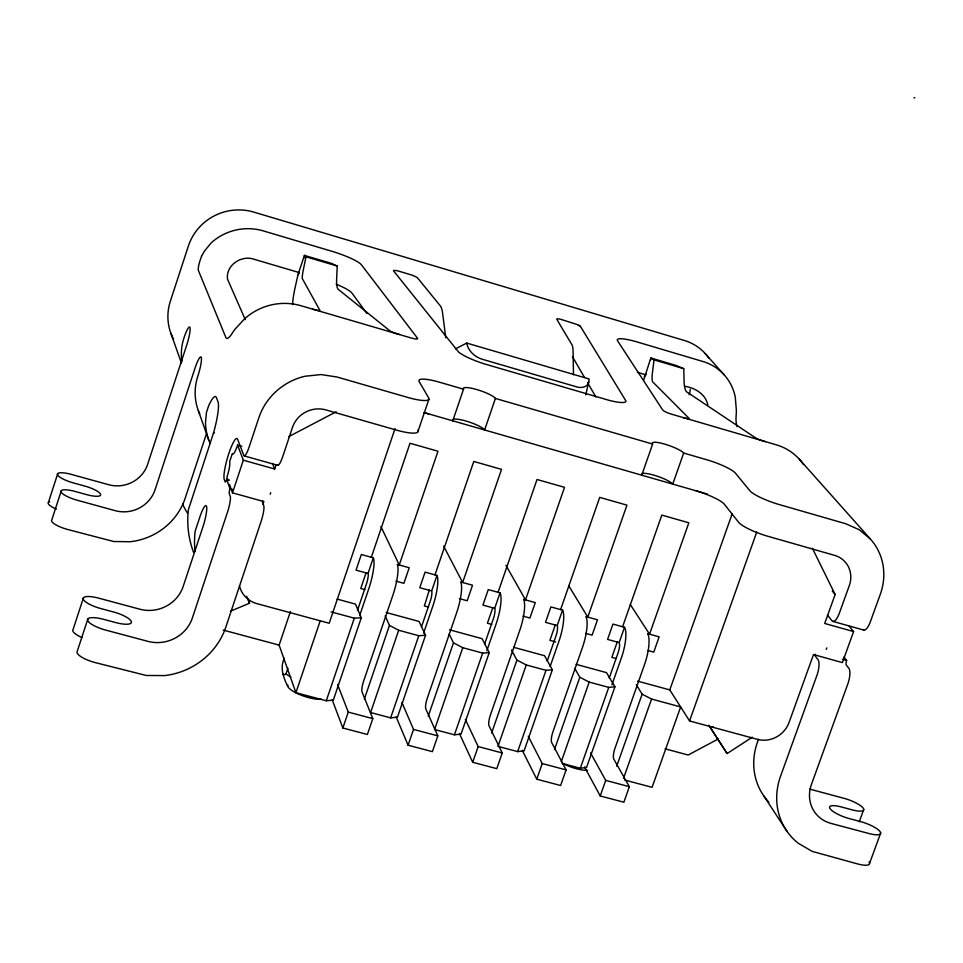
<?xml version="1.0" encoding="UTF-8"?>
<svg xmlns="http://www.w3.org/2000/svg" width="963" height="963" viewBox="0 0 963 963"><rect width="100%" height="100%" fill="white"/><g stroke="black" fill="none" stroke-linecap="round" stroke-linejoin="round"><path stroke-width="1.44" d="M292.559 304.621A62.294 6.861 -72.7 0 1 294.895 288.539L297.964 274.804L304.392 255.412L331.404 263.344L337.231 266.053L336.629 279.342A31.081 8.065 -74.2 0 0 337.772 288.96L389.81 330.754A8.823 0.975 17.6 0 0 398.369 334.221L399.404 334.534M284.398 658.247C279.655 667.503 283.411 677.675 287.732 686.258M585.877 394.866L589.187 379.001L466.73 343.069L455.379 348.919M304.513 257.723L304.777 255.46M643.597 380.445L650.819 358.031L654.021 359.873L652.457 372.573A30.407 5.995 -72.7 0 0 652.517 381.673L689.014 418.339A8.643 0.939 18.1 0 1 683.947 417.798L682.96 417.521M304.392 255.412L305.993 256.808L303.393 269.532A31.141 3.431 -72.7 0 0 302.262 278.5L319.836 310.267A8.848 0.987 17.5 0 1 313.721 309.448L312.686 309.159M650.555 360.174L651.036 358.019L676.399 365.543L683.766 368.685L684.091 381.914A30.31 10.388 -74.2 0 0 686.318 391.628L755.461 437.792M270.218 494.296L270.699 492.683M48.439 502.325L57.768 473.567M61.307 490.673L51.833 519.851A15.877 4.033 17.3 0 0 67.663 529.494L113.706 541.507L130.258 541.736A63.871 60.729 -15.8 0 0 185.197 498.148L206.371 434M83.48 597.698L73.08 629.501A17.358 4.851 17.4 0 0 82.024 637.602M87.874 618.896L77.281 651.229A17.659 5.02 17.4 0 0 95.024 662.544L146.256 675.472L164.649 675.593A71.214 67.037 -17.9 0 0 225.872 626.997L261.069 521.525A13.229 2.432 -74.2 0 0 263.742 505.599L262.61 502.662A3.876 0.71 -74.1 0 1 262.67 500.856M262.887 504.407L263.838 501.567L232.492 492.839L243.326 460.206L237.584 445.087L241.797 446.278M243.326 460.206L274.696 469.017L276.08 464.888M337.146 599.106L355.455 604.102L361.281 617.765L333.306 700.125L326.288 700.763L295.918 692.698L279.126 645.114L290.453 611.445M282.665 673.606L283.916 674.907L286.011 673.919L287.937 668.238M295.918 692.698L320.101 621.147M395.059 428.535L329.202 623.242L256.977 603.657A26.386 24.906 -21.9 0 1 239.426 585.709M366.036 572.901L360.74 588.513L364.929 589.657M371.333 557.264L409.997 443.257L437.984 451.238L399.26 564.98L380.939 526.592M368.035 573.454L373.331 557.818L361.342 554.495L356.045 570.144L368.035 573.454A8.498 1.806 -74.4 0 1 366.506 583.783L357.442 610.482M326.288 700.763L354.312 618.186L361.281 617.765M417.81 431.906L428.848 399.38M359.656 615.658L368.745 588.862A25.507 5.429 -74.4 0 0 373.331 557.818M395.937 581.134L403.882 583.325L409.203 567.737L397.262 564.438A25.459 5.573 -74.4 0 1 392.808 595.459L363.557 681.335A8.547 1.866 -74.8 0 0 362.016 691.855L372.801 718.615L367.385 734.48L342.864 728.004L348.269 712.102L337.953 685.439A8.559 1.818 -74.7 0 1 337.772 684.464M463.54 389.196L452.754 420.855A17.021 3.407 18.8 0 1 466.02 421.048A17.021 3.407 18.8 0 1 484.606 430.016L495.403 398.441A17.045 3.262 18.8 0 0 476.757 389.558A17.045 3.262 18.8 0 0 463.54 389.196L439.537 382.227A25.796 4.984 18.7 0 0 419.182 381.625L428.679 397.912A26.314 5.188 18.6 0 1 407.734 397.418L336.894 376.978L321.052 374.571L304.946 376.256A62.114 59.273 -24.5 0 0 258.818 417.846L249.261 446.651A13.277 2.335 -74 0 1 243.808 455.439L237.608 439.212A21.776 3.768 -74 0 0 228.809 453.561A21.776 3.768 -74 0 0 224.259 479.49L225.113 481.873A3.84 0.662 -74 0 0 226.666 479.357L229.543 480.164M364.351 699.102L389.461 625.432L385.176 615.839M389.461 625.432L398.694 630.259L370.599 712.536L390.653 717.868L397.466 717.182L425.55 635.255L419.049 621.46L386.199 612.504M434.987 574.863L473.796 461.458L501.53 469.366L462.661 582.519L443.618 546.081M431.653 590.969L436.973 575.417L425.08 572.13L419.76 587.695L431.653 590.969A8.462 1.938 -74.5 0 1 430.232 601.285L421.481 626.865M390.653 717.868L418.773 635.724L425.55 635.255M423.6 633.076L432.736 606.413A25.387 5.814 -74.5 0 0 436.973 575.417M459.303 598.577L467.187 600.756L472.52 585.239L460.687 581.977A25.351 5.959 -74.5 0 1 456.582 612.95L427.223 698.38A8.511 1.998 -74.9 0 0 425.802 708.888L437.816 735.864L432.387 751.646L408.083 745.218L413.512 729.412L401.944 702.521M428.27 716.135L453.477 642.851L449.155 634.051M453.477 642.851L462.77 647.69L434.566 729.533L454.44 734.817L461.06 734.083L489.24 652.589L482.078 638.674L449.516 629.79M492.743 607.785L487.41 623.242L491.732 624.421M498.076 592.317L537.029 479.49L564.523 487.338L525.509 599.901L505.936 565.341M494.705 608.327L500.05 592.859L488.265 589.597L482.92 605.089L494.705 608.327A8.426 2.07 -74.6 0 1 493.405 618.631L484.606 644.078M454.44 734.817L482.668 653.095L489.24 652.589M486.833 650.771L496.162 623.807A25.279 6.199 -74.6 0 0 500.05 592.859M522.945 616.103L529.927 618.029L535.284 602.597L523.547 599.359A25.231 6.332 -74.6 0 1 519.791 630.284L490.323 715.28A8.474 2.131 -75 0 0 489.011 725.765L502.253 752.958L496.788 768.655L472.701 762.287L478.154 746.566L465.37 719.457M491.624 733.024L516.926 660.124L511.509 649.965M516.926 660.124L526.267 664.952L497.967 746.373L517.661 751.609L524.089 750.839L552.365 669.767L544.552 655.731L513.688 647.305M555.254 624.999L549.897 640.371L555.627 641.948M560.61 609.603L599.708 497.377L626.949 505.142L587.803 617.127L568.652 585.636M557.204 625.541L562.561 610.145L550.884 606.919L545.527 622.327L557.204 625.541A8.39 2.191 -74.7 0 1 556.012 635.821L547.189 661.136M517.661 751.609L545.997 670.32L552.365 669.767M550.15 666.456L559.009 641.045A25.17 6.572 -74.7 0 0 562.561 610.145M641.731 475.216L652.637 444.051A16.816 3.178 19.4 0 1 664.699 444.124A16.816 3.178 19.4 0 1 683.67 453.055L706.842 459.784A25.315 4.803 19.5 0 1 735.539 473.29L749.804 490.661A25.652 4.911 19.7 0 0 779.284 504.576L845.839 523.776L859.261 529.722L870.383 539.015A59.706 55.36 -39.7 0 1 880.278 594.352L870.371 621.713A12.712 4.261 -74.6 0 1 862.908 629.489M585.66 633.377L592.113 635.147L597.481 619.799L585.865 616.585A25.122 6.705 -74.7 0 1 582.446 647.473L552.87 732.024A8.438 2.251 -75.1 0 0 551.667 742.497L566.1 769.894L560.622 785.507L536.752 779.199L542.217 763.563L528.242 736.238M554.459 749.611L579.81 677.23L574.658 668.262M561.285 761.673L589.2 682.069L579.81 677.23M617.223 642.068L611.854 657.356L616.103 658.523M622.604 626.744L661.822 515.097L688.834 522.801L649.556 634.196L630.247 604.451M683.67 453.055L672.752 484.136A16.792 3.31 19.4 0 0 657.97 476.444A16.792 3.31 19.4 0 0 642.14 473.543M619.149 642.598L624.53 627.286L612.95 624.084L607.581 639.408L619.149 642.598A8.354 2.311 -74.8 0 1 618.077 652.866L609.218 678.048M580.316 768.257L608.748 687.389L614.936 686.788L586.551 767.451L580.316 768.257L562.187 763.442M611.926 684.825L621.316 658.138A25.05 6.946 -74.8 0 0 624.53 627.286M648.003 650.543L653.757 652.12L659.149 636.856L647.63 633.666A25.014 7.078 -74.8 0 1 644.536 664.506L614.863 748.624A8.39 2.371 -75.2 0 0 613.78 759.073L629.369 786.687L623.88 802.215L600.226 795.968L605.715 780.403L590.548 752.873M616.705 766.199L642.14 694.191L636.314 684.717M623.579 778.212L651.578 699.042L642.14 694.191M849.065 625.986L853.603 631.572L842.384 662.592L813.506 654.551L789.022 722.539A25.327 23.329 -36.1 0 1 757.532 739.379L689.556 720.95L669.791 689.905L732.241 513.652M689.556 720.95L756.749 532.045M914.85 97.757L913.899 97.841M758.471 739.295L757.484 742.064A65.64 60.163 -36.6 0 0 768.895 802.215M812.387 548.272L835.138 594.496L824.701 623.458L853.603 631.572M859.285 821.716L863.739 809.486M869.565 863.402L880.676 833.043M826.23 649.399L826.832 647.894M588.995 381.938C587.671 387.078 581.471 388.378 576.969 386.957L481.44 359.006C474.398 356.551 467.994 350.652 466.73 343.069M644.247 376.87L645.8 373.837M297.964 274.804L299.228 272.794M752.211 737.213L727.101 753.56L710.802 728.221L713.282 726.596M718.193 738.982L688.196 755.028L665.084 748.817M288.768 436.624L336.183 411.779M230.422 611.228L249.525 603.199L248.081 598.962M624.53 780.006L652.083 787.325L680.636 706.938L651.578 699.042M348.269 712.102L372.801 718.615M413.512 729.412L437.816 735.864M478.154 746.566L502.253 752.958M542.217 763.563L566.1 769.894M605.715 780.403L629.369 786.687M223.175 630.079L279.126 645.114M809.69 789.106L844.154 798.363A16.491 4.237 20.6 0 1 863.185 808.138A16.491 4.237 20.6 0 1 852.363 809.907L841.096 806.898A16.636 4.309 20.6 0 0 830.118 808.715A16.636 4.309 20.6 0 0 849.354 818.622L860.705 821.644A16.768 4.37 20.7 0 1 880.098 831.659A16.768 4.37 20.7 0 1 869.18 833.585L830.997 823.401A33.633 30.72 -36.7 0 1 811.424 784.484L847.813 683.995A12.688 4.237 -74.9 0 0 848.848 668.298L846.321 665.072A3.72 1.24 -74.8 0 1 846.633 660.486L843.913 657.043M331.128 611.89L354.312 618.186M398.694 630.259L418.773 635.724M462.77 647.69L482.668 653.095M526.267 664.952L545.997 670.32M589.2 682.069L608.748 687.389M576.067 664.326L606.485 672.631L614.936 686.788M637.602 681.13L669.791 689.905M428.499 607.087L424.358 605.956L429.378 589.838M226.666 479.357L230.013 488.723L232.793 489.493M842.432 659.318L846.633 660.486M244.301 455.932L277.85 465.358M833.007 621.424L863.883 630.103M424.418 412.67L707.372 494.067M495.403 398.441L652.637 444.051M299.24 272.589L253.895 259.216C241.28 254.81 225.595 265.403 227.521 279.162L245.288 319.692M637.374 372.308L645.968 374.848M684.645 386.247C695.045 387.86 705.53 393.999 707.829 404.917M305.993 256.808L337.231 266.053M654.021 359.873L683.766 368.685M765.296 441.608L764.297 441.307A8.559 0.927 18.3 0 1 755.461 437.792M577.511 324.639L560.683 319.295A7.439 1.24 19 0 0 556.855 319.439L571.805 344.549A48.054 9.425 -73.1 0 1 573.093 351.483L573.491 374.86M577.523 324.639L580.472 326.457L625.89 400.885A26.952 4.887 19.1 0 1 608.688 400.223L483.968 363.761A27.193 4.971 18.8 0 1 458.472 351.892L393.47 270.759A7.487 1.264 18.5 0 1 399.537 271.373L411.454 274.961A7.523 1.276 18.6 0 1 417.725 278.126L440.127 305.644A48.499 12.688 -74.2 0 1 442.583 312.987L445.737 337.796M578.907 325.338L580.472 326.457M286.011 673.919L286.372 674.232A32.862 8.968 18.4 0 0 290.862 677.049M705.289 353.65L724.212 374.896M799.29 459.195L870.383 539.015M832.297 591.041L835.138 594.496M827.554 615.201L832.056 620.81A12.736 4.165 -74.5 0 0 839.423 612.986L849.318 585.564A25.592 23.726 -39.7 0 0 834.488 555.326L767.98 536.307A25.616 5.128 19.7 0 1 738.597 522.259L724.513 504.431A25.279 5.008 19.5 0 0 695.912 490.805M366.927 313.517L352.025 293.161A28.288 5.032 18.3 0 0 336.183 284.217M763.924 796.112L787.084 831.442M709.225 725.801L710.802 728.221M727.101 753.56L708.768 725.283M572.455 356.707L584.517 377.472M587.538 382.66L595.844 396.937M600.226 795.968L585.179 768.149A25.231 6.982 -75.2 0 1 584.637 766.825M536.752 779.199L522.885 751.585A25.339 6.609 -75.1 0 1 522.391 750.285M472.701 762.287L460.037 734.889A25.447 6.235 -74.9 0 1 459.592 733.589M246.6 596.302L249.525 603.199M408.083 745.218L396.636 718.037A25.568 5.85 -74.8 0 1 396.238 716.737M272.457 463.492L274.696 469.017M342.864 728.004L332.656 701.028A25.676 5.465 -74.7 0 1 332.319 699.74M227.918 480.116L226.907 477.287A13.013 2.239 -74 0 0 229.627 461.734L232.288 453.705A13.025 2.251 -73.9 0 0 237.584 445.087M229.447 484.353L232.492 492.839M170.908 333.354L181.429 363.027M198.366 410.756L208.778 440.115M277.332 464.852A13.253 2.444 -74 0 0 282.893 456.125L292.475 427.403A26.615 25.399 -24.5 0 1 325.867 409.913L396.66 430.148A26.278 5.405 18.5 0 0 417.665 430.377M868.987 861.957A16.744 4.502 20.8 0 1 858.045 864.052L812.062 851.34L798.086 843.119A67.266 61.427 -36.7 0 1 780.572 776.178L816.901 675.436A12.724 4.141 -74.9 0 0 818.02 659.727L815.565 656.513A3.72 1.216 -74.8 0 1 815.324 654.25M56.384 509.114A15.637 3.912 17.3 0 1 49.739 501.699M173.569 339.301A51.894 50.028 -19.6 0 1 170.355 301.202L188.375 246.034A51.978 50.317 -20.7 0 1 253.751 212.089L684.32 340.469A50.232 47.548 -39.6 0 1 708.732 357.971M230.013 488.723A3.876 0.674 -74.1 0 0 229.206 493.369L230.241 496.294A13.253 2.323 -74.1 0 1 227.473 512.232L192.359 617.993A35.607 33.524 -17.9 0 1 147.965 641.37L105.689 630.091A17.683 4.875 17.4 0 1 87.585 620.172A17.683 4.875 17.4 0 1 103.306 619.257L115.909 622.628A17.515 4.779 17.5 0 0 131.389 621.761A17.515 4.779 17.5 0 0 113.465 611.962L100.971 608.616A17.382 4.707 17.4 0 1 83.191 598.914A17.382 4.707 17.4 0 1 98.671 598.143L139.9 609.218A34.704 32.754 -17.5 0 0 183.175 586.455L202.868 527.026A17.19 2.913 -74.2 0 0 206.539 506.333A17.19 2.913 -74.2 0 0 199.738 517.336L195.14 531.215A102.283 96.83 -23.2 0 0 194.983 551.342M737.008 426.561A21.98 5.862 -81.3 0 1 735.985 418.532L736.406 410.804L735.311 397.442A51.328 48.463 -39.6 0 0 702.821 361.474L636.88 341.877A27.65 4.622 19.2 0 0 617.608 340.866L662.737 410.033A7.62 1.372 19.3 0 0 671.416 414.138L776.274 444.822A55.625 52.038 -39.6 0 1 803.491 464.551M181.911 361.703A53.952 51.846 -20.6 0 1 183.897 338.145A15.468 2.383 -73.7 0 1 189.964 327.432A15.468 2.383 -73.7 0 1 186.593 345.524L147.64 464.347A31.213 29.733 -15.3 0 1 108.687 484.714L71.527 474.446A15.661 3.792 17.4 0 0 57.479 474.542A15.661 3.792 17.4 0 0 73.381 482.908L84.636 486.014A15.757 3.852 17.4 0 1 100.646 494.452A15.757 3.852 17.4 0 1 86.598 494.621L75.27 491.491A15.889 3.912 17.4 0 0 61.018 491.672A15.889 3.912 17.4 0 0 77.184 500.218L115.187 510.667A31.935 30.359 -15.8 0 0 155.043 489.794L194.959 368.335A15.962 2.528 -73.8 0 1 201.267 357.417A15.962 2.528 -73.8 0 1 197.824 376.172A56.059 53.711 -21.4 0 0 199.69 413.994M690.266 389.293A21.559 20.404 -39.6 0 1 689.123 394.674M423.852 412.658A25.76 5.2 18.7 0 1 428.776 413.958M210.139 443.437A57.636 55.096 -22 0 1 205.492 422.516L206.467 412.429L208.658 405.736A33.211 5.477 -73.9 0 1 216.422 397.635L218.011 401.836A33.344 5.525 -73.9 0 1 213.473 433.157L188.375 509.752A100.405 95.217 -22.9 0 0 193.587 552.449M187.46 513.062A53.603 50.979 -20.5 0 1 182.621 503.878M587.49 770.34A19.332 5.26 19.5 0 1 562.958 763.49M321.245 699.258A19.705 5.465 18.4 0 1 299.06 694.299A19.705 5.465 18.4 0 1 287.793 684.777M214.075 432.796L213.473 433.157L214.075 432.796M201.592 256.05L199.883 261.081A22.823 3.996 -65.9 0 0 198.462 270.651L225.968 337.712A24.532 4.61 -66.1 0 0 230.795 335.377L234.611 329.671L244.614 318.801A57.732 55.445 -23.2 0 1 300.974 305.728L411.418 338.049A7.776 1.42 18.6 0 0 417.521 338.242L361.486 264.873A28.324 4.815 18.4 0 0 332.704 251.524L263.224 230.879A53.134 51.352 -21.3 0 0 211.318 242.772L204.601 250.874L201.592 256.05"/></g></svg>
